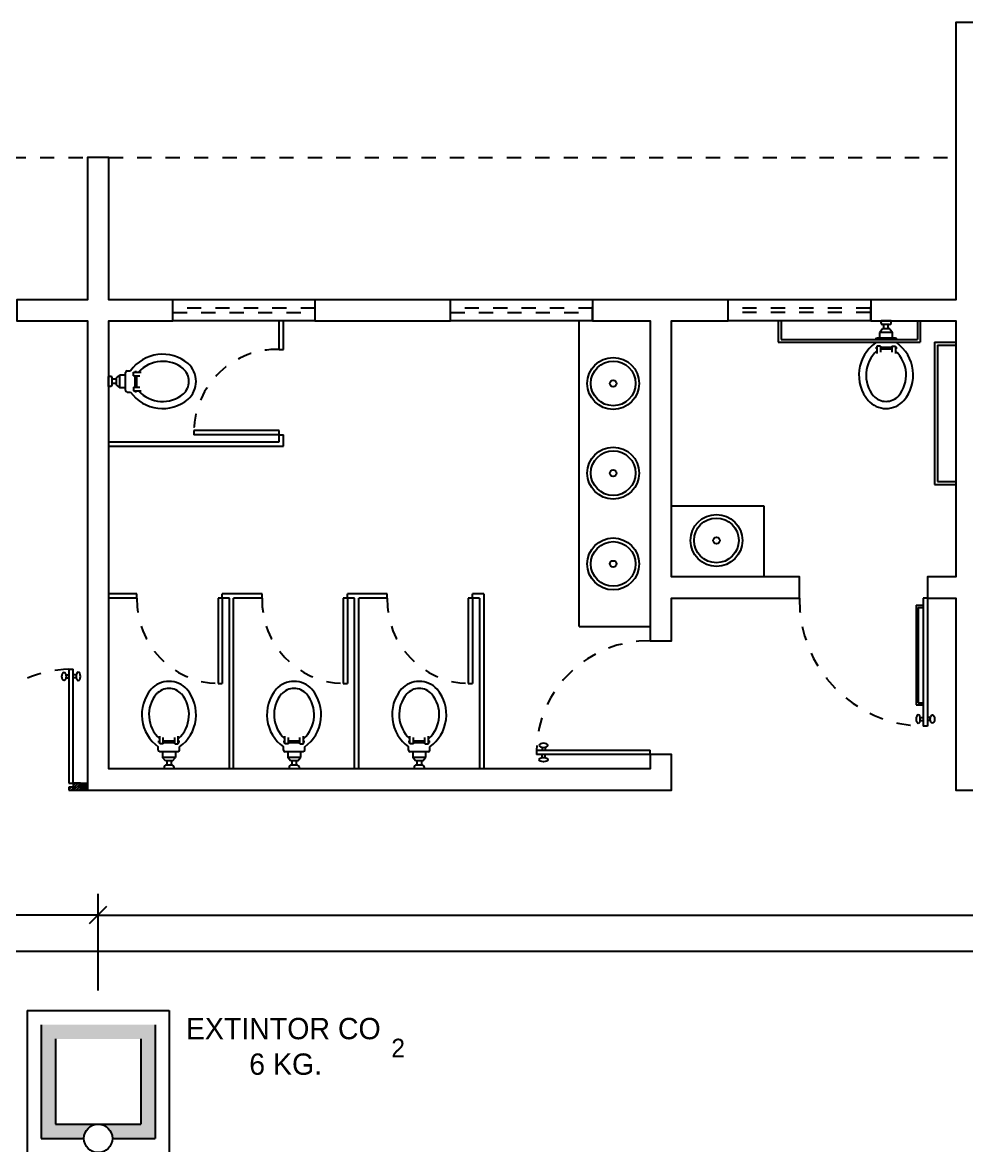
# Model space of a CAD drawing. Header units: millimetres. Extents: x 952 to 2017, y 419 to 1447.
# Drawn here: x 964.52 to 971.17, y 432.37 to 440.27 of the extents above; entities that cross this region are included whole.
import ezdxf

# ---------------------------------------------------------------- set-up
doc = ezdxf.new("R2010")
doc.units = ezdxf.units.MM
doc.header["$PDMODE"] = 34
doc.linetypes.add('ACAD_ISO03W100', pattern=[30, 12, -18])
doc.layers.get('0').update_dxf_attribs({"color": 5})
for name, color, linetype in [('can02', 2, 'Continuous'), ('ESQUADRIAS', 2, 'Continuous'), ('fio tomadas de chão', 82, 'Continuous'), ('Fios', 10, 'Continuous'), ('INCENDIO', 1, 'Continuous'), ('Janela', 2, 'Continuous'), ('Layer1', 204, 'Continuous'), ('pena 01', 1, 'Continuous'), ('pena02', 2, 'Continuous')]:
    doc.layers.add(name, color=color, linetype=linetype)
doc.styles.get("Standard").update_dxf_attribs({"font": 'ERASLGHT.TTF'})
doc.dimstyles.new('ISO-25', dxfattribs={"dimtxt": 0.12, "dimasz": 0.12, "dimexe": 0.15, "dimexo": 0.14, "dimgap": 0.015, "dimtad": 1, "dimzin": 1, "dimtxsty": 'Standard', "dimblk": 'OBLIQUE', "dimcen": 0.15, "dimdle": 0.0005, "dimclrd": 1, "dimclre": 1, "dimclrt": 2, "dimadec": 0, "dimazin": 0, "dimtfac": 1, "dimtmove": 0, "dimatfit": 3, "dimldrblk": 'OBLIQUE', "dimfxl": 1, "dimarcsym": 0})

# ---------------------------------------------------------------- blocks, each defined once
blk = doc.blocks.new('_Oblique')
at = {"color": 0, "linetype": 'ByBlock', "lineweight": -2}
blk.add_line((-0.5, -0.5), (0.5, 0.5), dxfattribs=at)
blk = doc.blocks.new('*D16')
at = {"color": 1, "lineweight": -2}
for p, q in [((965.0572, 433.462), (965.0572, 434.1436)), ((979.9238, 433.462), (979.9238, 434.1436)), ((965.0567, 433.9936), (979.9243, 433.9936))]:
    blk.add_line(p, q, dxfattribs=at)
at = {"layer": 'Defpoints', "color": 0}
for p in [(979.9238, 433.9936), (965.0572, 433.322), (979.9238, 433.322)]:
    blk.add_point(p, dxfattribs=at)
at = {"color": 1, "lineweight": -2, "xscale": 0.12, "yscale": 0.12, "zscale": 0.12, "rotation": 180}
blk.add_blockref('_Oblique', (965.0572, 433.9936), dxfattribs=at)
at = {"color": 1, "lineweight": -2, "xscale": 0.12, "yscale": 0.12, "zscale": 0.12}
blk.add_blockref('_Oblique', (979.9238, 433.9936), dxfattribs=at)
at = {"color": 2, "insert": (972.4905, 434.0784), "char_height": 0.12, "attachment_point": 5}
blk.add_mtext('14,87', dxfattribs=at)
blk = doc.blocks.new('*D18')
at = {"color": 1, "lineweight": -2}
for p, q in [((961.9405, 433.462), (961.9405, 434.1436)), ((965.0572, 433.462), (965.0572, 434.1436)), ((965.0577, 433.9936), (961.94, 433.9936))]:
    blk.add_line(p, q, dxfattribs=at)
at = {"layer": 'Defpoints', "color": 0}
for p in [(961.9405, 433.9936), (961.9405, 433.322), (965.0572, 433.322)]:
    blk.add_point(p, dxfattribs=at)
at = {"color": 1, "lineweight": -2, "xscale": 0.12, "yscale": 0.12, "zscale": 0.12, "rotation": 180}
blk.add_blockref('_Oblique', (961.9405, 433.9936), dxfattribs=at)
at = {"color": 1, "lineweight": -2, "xscale": 0.12, "yscale": 0.12, "zscale": 0.12}
blk.add_blockref('_Oblique', (965.0572, 433.9936), dxfattribs=at)
at = {"color": 2, "insert": (963.4988, 434.0784), "char_height": 0.12, "attachment_point": 5}
blk.add_mtext('3,12', dxfattribs=at)

msp = doc.modelspace()

# ---------------------------------------------------------------- hatches: boundary and pattern name
at = {"layer": 'INCENDIO'}
msp.add_hatch(color=256, dxfattribs=at).paths.add_polyline_path([(964.7572, 433.122), (965.3572, 433.122), (965.3572, 432.522), (965.0572, 432.522, -0.414214), (965.1572, 432.422), (965.4572, 432.422), (965.4572, 433.222), (964.6572, 433.222), (964.6572, 432.422), (964.9572, 432.422, -0.414214), (965.0572, 432.522), (964.7572, 432.522)])
at = {"layer": 'Layer1'}
msp.add_hatch(color=256, dxfattribs=at).paths.add_polyline_path([(964.9822, 434.922), (964.9322, 434.922), (964.9322, 434.872), (964.9822, 434.872)])
at = {"layer": 'pena02'}
h = msp.add_hatch(dxfattribs=at)
h.set_pattern_fill('LINE', color=256, scale=0.004, angle=45, style=0)
h.set_pattern_definition([(225, (2982.731136, 2376.170972), (0.00898025612, -0.00898025612), [])])
h.paths.add_polyline_path([(964.9322, 434.922), (964.9322, 434.872), (964.8522, 434.872), (964.8522, 434.892), (964.8822, 434.892), (964.8822, 434.922)])

# ---------------------------------------------------------------- linework, layer by layer
at = {"layer": 'can02'}
for p, q in [((966.5823, 438.322), (965.5823, 438.322)), ((968.5355, 438.322), (967.5355, 438.322)), ((970.4917, 438.322), (969.4887, 438.322)), ((966.5823, 438.172), (965.5823, 438.172)), ((968.5355, 438.172), (967.5355, 438.172)), ((970.4917, 438.172), (969.4887, 438.172))]:
    msp.add_line(p, q, dxfattribs=at)
for points in [[(971.2405, 440.272), (971.0905, 440.272), (971.0905, 438.322), (970.4917, 438.322), (970.4917, 438.172), (971.0905, 438.172), (971.0905, 436.372), (970.8905, 436.372), (970.8905, 436.222), (971.0905, 436.222), (971.0905, 434.872), (971.2405, 434.872)], [(965.5823, 438.322), (965.1322, 438.322), (965.1322, 439.322), (964.9822, 439.322), (964.9822, 438.322), (964.4863, 438.322), (964.4863, 438.172), (964.9822, 438.172), (964.9822, 434.872), (969.0905, 434.872), (969.0905, 435.122), (968.9405, 435.122), (968.9405, 435.022), (965.1322, 435.022), (965.1322, 438.172), (965.5823, 438.172)], [(967.5355, 438.322), (966.5823, 438.322), (966.5823, 438.172), (967.5355, 438.172)], [(969.4887, 438.322), (968.5355, 438.322), (968.5355, 438.172), (968.9405, 438.172), (968.9405, 435.922), (969.0905, 435.922), (969.0905, 436.222), (969.9905, 436.222), (969.9905, 436.372), (969.0905, 436.372), (969.0905, 438.172), (969.4887, 438.172)]]:
    msp.add_lwpolyline(points, close=True, dxfattribs=at)
at = {"layer": 'ESQUADRIAS'}
for p, q in [((966.3305, 437.972), (966.3305, 438.172)), ((966.3305, 437.972), (966.3605, 437.972)), ((966.3305, 437.372), (966.3305, 437.402)), ((966.3305, 437.372), (966.3605, 437.372)), ((966.3305, 437.322), (966.3305, 437.372)), ((966.3605, 437.292), (966.3605, 437.372)), ((965.1305, 437.322), (966.3305, 437.322)), ((965.1305, 437.292), (966.3605, 437.292)), ((965.3305, 436.252), (965.1305, 436.252)), ((965.3305, 436.222), (965.3305, 436.252)), ((965.9305, 436.222), (965.9305, 436.252)), ((966.2105, 436.252), (965.9305, 436.252)), ((966.2105, 436.222), (966.2105, 436.252)), ((967.0905, 436.252), (966.8105, 436.252)), ((966.8105, 436.222), (966.8105, 436.252)), ((967.0905, 436.222), (967.0905, 436.252)), ((967.7705, 436.252), (967.6905, 436.252)), ((967.6905, 436.222), (967.6905, 436.252)), ((965.3305, 436.222), (965.1305, 436.222)), ((965.9305, 436.222), (965.9005, 436.222)), ((965.9805, 436.222), (965.9305, 436.222)), ((965.9805, 435.022), (965.9805, 436.222)), ((966.0105, 435.022), (966.0105, 436.222)), ((966.2105, 436.222), (966.0105, 436.222)), ((966.8105, 436.222), (966.7805, 436.222)), ((966.8605, 436.222), (966.8105, 436.222)), ((966.8605, 435.022), (966.8605, 436.222)), ((966.8905, 435.022), (966.8905, 436.222)), ((967.0905, 436.222), (966.8905, 436.222)), ((967.6905, 436.222), (967.6605, 436.222)), ((967.7405, 436.222), (967.6905, 436.222))]:
    msp.add_line(p, q, dxfattribs=at)
at = {"layer": 'fio tomadas de chão'}
msp.add_line((972.4889, 433.7374), (963.918, 433.7378), dxfattribs=at)
at = {"layer": 'Fios'}
for p, q in [((968.4405, 436.022), (968.4405, 438.172)), ((970.6345, 438.172), (970.5645, 438.172)), ((970.5645, 438.157), (970.5645, 438.172)), ((970.6345, 438.172), (970.5645, 438.172)), ((970.6245, 438.147), (970.5745, 438.147)), ((970.584, 438.117), (970.584, 438.147)), ((970.615, 438.117), (970.615, 438.147)), ((970.6345, 438.157), (970.6345, 438.172)), ((970.574, 438.117), (970.5545, 438.092)), ((970.5545, 438.052), (970.5545, 438.092)), ((970.6445, 438.092), (970.5545, 438.092)), ((970.625, 438.117), (970.574, 438.117)), ((970.625, 438.117), (970.6445, 438.092)), ((970.6445, 438.052), (970.6445, 438.092)), ((970.5245, 438.022), (970.5245, 438.0172)), ((970.5347, 437.9868), (970.5288, 437.9868)), ((970.5288, 437.9868), (970.5288, 437.9761)), ((970.5347, 437.9761), (970.5288, 437.9761)), ((970.5347, 437.9957), (970.5347, 437.9426)), ((970.5597, 437.9957), (970.5347, 437.9957)), ((970.6633, 438.052), (970.5358, 438.052)), ((970.5597, 437.9957), (970.5597, 437.9517)), ((970.5597, 437.9868), (970.64, 437.9868)), ((970.5597, 437.9761), (970.64, 437.9761)), ((970.64, 437.9957), (970.64, 437.9517)), ((970.64, 437.9957), (970.6651, 437.9957)), ((970.6651, 437.9957), (970.6651, 437.9426)), ((970.6651, 437.9868), (970.6709, 437.9868)), ((970.6651, 437.9761), (970.6709, 437.9761)), ((970.6709, 437.9868), (970.6709, 437.9761)), ((970.6745, 438.022), (970.6745, 438.0172)), ((965.2618, 437.822), (965.2853, 437.822)), ((965.1455, 437.782), (965.1305, 437.782)), ((965.1305, 437.712), (965.1305, 437.782)), ((965.1555, 437.722), (965.1555, 437.772)), ((965.1855, 437.7625), (965.1555, 437.7625)), ((965.1855, 437.7725), (965.2105, 437.792)), ((965.1855, 437.7215), (965.1855, 437.7725)), ((965.2105, 437.702), (965.2105, 437.792)), ((965.2505, 437.792), (965.2105, 437.792)), ((965.2505, 437.6833), (965.2505, 437.8107)), ((965.3068, 437.7868), (965.3068, 437.8119)), ((965.3068, 437.8119), (965.3598, 437.8119)), ((965.3068, 437.7868), (965.3507, 437.7868)), ((965.3157, 437.8177), (965.3264, 437.8177)), ((965.3157, 437.8119), (965.3157, 437.8177)), ((965.3157, 437.7868), (965.3157, 437.7065)), ((965.3264, 437.8119), (965.3264, 437.8177)), ((965.3264, 437.7868), (965.3264, 437.7065)), ((965.1455, 437.712), (965.1305, 437.712)), ((965.1855, 437.7315), (965.1555, 437.7315)), ((965.1855, 437.7215), (965.2105, 437.702)), ((965.2505, 437.702), (965.2105, 437.702)), ((965.2618, 437.672), (965.2853, 437.672)), ((965.3068, 437.7065), (965.3068, 437.6814)), ((965.3068, 437.7065), (965.3507, 437.7065)), ((965.3068, 437.6814), (965.3598, 437.6814)), ((965.3157, 437.6814), (965.3157, 437.6756)), ((965.3157, 437.6756), (965.3264, 437.6756)), ((965.3264, 437.6814), (965.3264, 437.6756)), ((969.0905, 436.872), (969.7405, 436.872)), ((969.7405, 436.872), (969.7405, 436.372)), ((969.4064, 436.6284), (969.4064, 436.6284)), ((968.4405, 436.022), (968.9405, 436.022)), ((965.4906, 435.2179), (965.4847, 435.2179)), ((965.4847, 435.2072), (965.4847, 435.2179)), ((965.4906, 435.1982), (965.4906, 435.2513)), ((965.5156, 435.1982), (965.5156, 435.2422)), ((965.5156, 435.2179), (965.596, 435.2179)), ((965.596, 435.1982), (965.596, 435.2422)), ((965.621, 435.1982), (965.621, 435.2513)), ((965.621, 435.2179), (965.6269, 435.2179)), ((965.6269, 435.2072), (965.6269, 435.2179)), ((966.3647, 435.2072), (966.3647, 435.2179)), ((966.3706, 435.2179), (966.3647, 435.2179)), ((966.3706, 435.1982), (966.3706, 435.2513)), ((966.3956, 435.1982), (966.3956, 435.2422)), ((966.3956, 435.2179), (966.476, 435.2179)), ((966.476, 435.1982), (966.476, 435.2422)), ((966.501, 435.1982), (966.501, 435.2513)), ((966.501, 435.2179), (966.5069, 435.2179)), ((966.5069, 435.2072), (966.5069, 435.2179)), ((967.2506, 435.2179), (967.2447, 435.2179)), ((967.2447, 435.2072), (967.2447, 435.2179)), ((967.2506, 435.1982), (967.2506, 435.2513)), ((967.2756, 435.1982), (967.2756, 435.2422)), ((967.2756, 435.2179), (967.356, 435.2179)), ((967.356, 435.1982), (967.356, 435.2422)), ((967.381, 435.1982), (967.381, 435.2513)), ((967.381, 435.2179), (967.3869, 435.2179)), ((967.3869, 435.2072), (967.3869, 435.2179)), ((965.4805, 435.1533), (965.4805, 435.1768)), ((965.4906, 435.2072), (965.4847, 435.2072)), ((965.5156, 435.1982), (965.4906, 435.1982)), ((965.6192, 435.142), (965.4918, 435.142)), ((965.5105, 435.142), (965.5105, 435.102)), ((965.5156, 435.2072), (965.596, 435.2072)), ((965.596, 435.1982), (965.621, 435.1982)), ((965.6005, 435.142), (965.6005, 435.102)), ((965.621, 435.2072), (965.6269, 435.2072)), ((965.6305, 435.1533), (965.6305, 435.1768)), ((966.3605, 435.1533), (966.3605, 435.1768)), ((966.3706, 435.2072), (966.3647, 435.2072)), ((966.3956, 435.1982), (966.3706, 435.1982)), ((966.4992, 435.142), (966.3718, 435.142)), ((966.3905, 435.142), (966.3905, 435.102)), ((966.3956, 435.2072), (966.476, 435.2072)), ((966.476, 435.1982), (966.501, 435.1982)), ((966.4805, 435.142), (966.4805, 435.102)), ((966.501, 435.2072), (966.5069, 435.2072)), ((966.5105, 435.1533), (966.5105, 435.1768)), ((967.2405, 435.1533), (967.2405, 435.1768)), ((967.2506, 435.2072), (967.2447, 435.2072)), ((967.2756, 435.1982), (967.2506, 435.1982)), ((967.3792, 435.142), (967.2518, 435.142)), ((967.2705, 435.142), (967.2705, 435.102)), ((967.2756, 435.2072), (967.356, 435.2072)), ((967.356, 435.1982), (967.381, 435.1982)), ((967.3605, 435.142), (967.3605, 435.102)), ((967.381, 435.2072), (967.3869, 435.2072)), ((967.3905, 435.1533), (967.3905, 435.1768)), ((965.6005, 435.102), (965.5105, 435.102)), ((965.53, 435.077), (965.5105, 435.102)), ((965.581, 435.077), (965.53, 435.077)), ((965.54, 435.077), (965.54, 435.047)), ((965.571, 435.077), (965.571, 435.047)), ((965.581, 435.077), (965.6005, 435.102)), ((966.4805, 435.102), (966.3905, 435.102)), ((966.41, 435.077), (966.3905, 435.102)), ((966.461, 435.077), (966.41, 435.077)), ((966.42, 435.077), (966.42, 435.047)), ((966.451, 435.077), (966.451, 435.047)), ((966.461, 435.077), (966.4805, 435.102)), ((967.29, 435.077), (967.2705, 435.102)), ((967.3605, 435.102), (967.2705, 435.102)), ((967.341, 435.077), (967.29, 435.077)), ((967.3, 435.077), (967.3, 435.047)), ((967.331, 435.077), (967.331, 435.047)), ((967.341, 435.077), (967.3605, 435.102)), ((965.5205, 435.037), (965.5205, 435.022)), ((965.5905, 435.022), (965.5205, 435.022)), ((965.5805, 435.047), (965.5305, 435.047)), ((965.5905, 435.037), (965.5905, 435.022)), ((966.4005, 435.037), (966.4005, 435.022)), ((966.4705, 435.022), (966.4005, 435.022)), ((966.4605, 435.047), (966.4105, 435.047)), ((966.4705, 435.037), (966.4705, 435.022)), ((967.2805, 435.037), (967.2805, 435.022)), ((967.3505, 435.022), (967.2805, 435.022)), ((967.3405, 435.047), (967.2905, 435.047)), ((967.3505, 435.037), (967.3505, 435.022))]:
    msp.add_line(p, q, dxfattribs=at)
for centre, radius in [((968.6801, 437.7327), 0.1825), ((968.6801, 437.7327), 0.1571), ((968.6801, 437.7327), 0.0228), ((968.6801, 437.1018), 0.1825), ((968.6801, 437.1018), 0.1571), ((968.6801, 437.1018), 0.0228), ((969.4064, 436.6284), 0.1825), ((969.4064, 436.6284), 0.1571), ((968.6801, 436.4631), 0.1825), ((969.4064, 436.6284), 0.0228), ((968.6801, 436.4631), 0.1571), ((968.6801, 436.4631), 0.0228)]:
    msp.add_circle(centre, radius, dxfattribs=at)
for centre, radius, start, end in [((970.5745, 438.157), 0.01, 180, 270), ((970.6245, 438.157), 0.01, 270, 360), ((970.6863, 437.7914), 0.2778, 125.61699, 220.02523), ((970.5358, 438.0407), 0.0113, 90, 180), ((970.6633, 438.0407), 0.0113, 360, 90), ((970.5128, 437.7914), 0.2778, 319.97477, 54.38301), ((965.5111, 437.6602), 0.2778, 49.97477, 144.38301), ((970.6863, 437.7914), 0.2278, 131.74307, 220.02523), ((970.5128, 437.7914), 0.2278, 319.97477, 48.04005), ((965.2618, 437.8107), 0.0113, 90, 180), ((965.5111, 437.6602), 0.2278, 49.97477, 138.25693), ((965.5763, 437.747), 0.1195, 311.99608, 48.00392), ((965.5763, 437.747), 0.1695, 311.99608, 48.00392), ((965.1455, 437.772), 0.01, 0, 90), ((965.1455, 437.722), 0.01, 270, 0), ((965.2618, 437.6833), 0.0113, 180, 270), ((965.5111, 437.8337), 0.2778, 215.61699, 310.02523), ((965.5111, 437.8337), 0.2278, 221.95995, 310.02523), ((970.5995, 437.7261), 0.1695, 221.99608, 318.00392), ((970.5995, 437.7261), 0.1195, 221.99608, 318.00392), ((965.5555, 435.4678), 0.1695, 41.99608, 138.00392), ((966.4355, 435.4678), 0.1695, 41.99608, 138.00392), ((967.3155, 435.4678), 0.1695, 41.99608, 138.00392), ((965.6423, 435.4026), 0.2778, 139.97477, 234.38301), ((965.6423, 435.4026), 0.2278, 139.97477, 228.25693), ((965.5555, 435.4678), 0.1195, 41.99608, 138.00392), ((965.4687, 435.4026), 0.2278, 311.95995, 40.02523), ((965.4687, 435.4026), 0.2778, 305.61699, 40.02523), ((966.5223, 435.4026), 0.2778, 139.97477, 234.38301), ((966.5223, 435.4026), 0.2278, 139.97477, 228.25693), ((966.4355, 435.4678), 0.1195, 41.99608, 138.00392), ((966.3487, 435.4026), 0.2278, 311.95995, 40.02523), ((966.3487, 435.4026), 0.2778, 305.61699, 40.02523), ((967.4023, 435.4026), 0.2778, 139.97477, 234.38301), ((967.4023, 435.4026), 0.2278, 139.97477, 228.25693), ((967.3155, 435.4678), 0.1195, 41.99608, 138.00392), ((967.2287, 435.4026), 0.2278, 311.95995, 40.02523), ((967.2287, 435.4026), 0.2778, 305.61699, 40.02523), ((965.4918, 435.1533), 0.0113, 180, 270), ((965.6192, 435.1533), 0.0113, 270, 0), ((966.3718, 435.1533), 0.0113, 180, 270), ((966.4992, 435.1533), 0.0113, 270, 0), ((967.2518, 435.1533), 0.0113, 180, 270), ((967.3792, 435.1533), 0.0113, 270, 0), ((965.5305, 435.037), 0.01, 90, 180), ((965.5805, 435.037), 0.01, 0, 90), ((966.4105, 435.037), 0.01, 90, 180), ((966.4605, 435.037), 0.01, 0, 90), ((967.2905, 435.037), 0.01, 90, 180), ((967.3405, 435.037), 0.01, 0, 90)]:
    msp.add_arc(centre, radius, start, end, dxfattribs=at)
at = {"layer": 'INCENDIO'}
for p, q in [((964.5572, 433.322), (964.5572, 432.322)), ((964.5572, 433.322), (965.5572, 433.322)), ((965.5572, 433.322), (965.5572, 432.322)), ((964.6572, 433.222), (964.6572, 432.422)), ((965.4572, 433.222), (965.4572, 432.422)), ((964.7572, 433.122), (964.7572, 432.522)), ((965.3572, 433.122), (965.3572, 432.522)), ((964.7572, 432.522), (965.3572, 432.522)), ((964.6572, 432.422), (964.9572, 432.422)), ((965.1572, 432.422), (965.4572, 432.422))]:
    msp.add_line(p, q, dxfattribs=at)
msp.add_circle((965.0572, 432.422), 0.1, dxfattribs=at)
at = {"layer": 'Janela'}
for p, q in [((969.8405, 438.172), (969.8405, 438.022)), ((969.8605, 438.172), (969.8605, 438.042)), ((970.8205, 438.172), (970.8205, 438.042)), ((970.8405, 438.172), (970.8405, 438.022)), ((969.8405, 438.022), (970.8405, 438.022)), ((969.8605, 438.042), (970.8205, 438.042)), ((970.9405, 438.022), (970.9405, 437.022)), ((970.9405, 438.022), (971.0905, 438.022)), ((970.9605, 438.002), (970.9605, 437.042)), ((970.9605, 438.002), (971.0905, 438.002)), ((965.7305, 437.402), (965.7305, 437.372)), ((966.3305, 437.402), (965.7305, 437.402)), ((966.3305, 437.372), (965.7305, 437.372)), ((970.9605, 437.042), (971.0905, 437.042)), ((970.9405, 437.022), (971.0905, 437.022)), ((965.9005, 436.222), (965.9005, 435.622)), ((965.9305, 436.222), (965.9305, 435.622)), ((966.7805, 436.222), (966.7805, 435.622)), ((966.8105, 436.222), (966.8105, 435.622)), ((967.6605, 436.222), (967.6605, 435.622)), ((967.6905, 436.222), (967.6905, 435.622)), ((970.8105, 436.172), (970.8105, 435.472)), ((970.8105, 436.172), (970.8605, 436.172)), ((970.8605, 436.222), (970.8605, 435.322)), ((970.8905, 436.222), (970.8605, 436.222)), ((970.8905, 436.222), (970.8905, 435.322)), ((970.8255, 436.157), (970.8255, 435.487)), ((970.8255, 436.157), (970.8605, 436.157)), ((965.9005, 435.622), (965.9305, 435.622)), ((966.7805, 435.622), (966.8105, 435.622)), ((967.6605, 435.622), (967.6905, 435.622)), ((970.8105, 435.472), (970.8605, 435.472)), ((970.8255, 435.487), (970.8605, 435.487)), ((970.8905, 435.322), (970.8605, 435.322))]:
    msp.add_line(p, q, dxfattribs=at)
at = {"layer": 'Layer1'}
for p, q in [((964.9322, 434.922), (964.9822, 434.922)), ((964.9322, 434.872), (964.9822, 434.872))]:
    msp.add_line(p, q, dxfattribs=at)
at = {"layer": 'pena 01', "linetype": 'ACAD_ISO03W100', "ltscale": 0.005}
for p, q in [((958.8488, 439.322), (964.9822, 439.322)), ((965.1322, 439.322), (971.0905, 439.322)), ((967.5355, 438.172), (967.5355, 438.322)), ((968.5355, 438.172), (968.5355, 438.322)), ((969.4887, 438.172), (969.4887, 438.322)), ((970.4917, 438.172), (970.4917, 438.322)), ((966.5823, 438.262), (965.5823, 438.262)), ((965.5823, 438.232), (966.5823, 438.232)), ((968.5355, 438.262), (967.5355, 438.262)), ((967.5355, 438.232), (968.5355, 438.232)), ((970.4887, 438.262), (969.4887, 438.262)), ((970.4887, 438.232), (969.4887, 438.232))]:
    msp.add_line(p, q, dxfattribs=at)
for centre, radius, start, end in [((966.3155, 437.387), 0.5852, 88.5312, 178.5312), ((965.9155, 436.207), 0.5852, 178.5312, 268.5312), ((966.7955, 436.207), 0.5852, 178.5312, 268.5312), ((967.6755, 436.207), 0.5852, 178.5312, 268.5312), ((970.8755, 436.207), 0.8851, 179.02898, 269.02898), ((968.9255, 435.137), 0.7851, 88.90531, 178.90531), ((964.8672, 434.937), 0.7851, 91.09469, 181.09469)]:
    msp.add_arc(centre, radius, start, end, dxfattribs=at)
at = {"layer": 'pena02'}
for p, q in [((966.3605, 437.972), (966.3605, 438.172)), ((967.7705, 436.252), (967.7705, 435.022)), ((967.7405, 436.222), (967.7405, 435.022)), ((964.8522, 435.722), (964.8522, 434.922)), ((964.8522, 435.722), (964.8822, 435.722)), ((964.8822, 434.922), (964.8822, 435.722)), ((964.8313, 435.682), (964.8522, 435.682)), ((964.8313, 435.662), (964.8522, 435.662)), ((964.903, 435.682), (964.8822, 435.682)), ((964.903, 435.662), (964.8822, 435.662)), ((970.8396, 435.382), (970.8605, 435.382)), ((970.9114, 435.382), (970.8905, 435.382)), ((970.8396, 435.362), (970.8605, 435.362)), ((970.9114, 435.362), (970.8905, 435.362)), ((968.1405, 435.152), (968.9405, 435.152)), ((968.1405, 435.152), (968.1405, 435.122)), ((968.1805, 435.1728), (968.1805, 435.152)), ((968.2005, 435.1728), (968.2005, 435.152)), ((968.9405, 435.122), (968.9405, 435.152)), ((968.9405, 435.122), (968.1405, 435.122)), ((968.1805, 435.1011), (968.1805, 435.122)), ((968.2005, 435.1011), (968.2005, 435.122)), ((964.8522, 434.922), (964.9322, 434.922)), ((964.8522, 434.922), (964.8822, 434.922)), ((964.9322, 434.922), (964.8822, 434.922)), ((964.8822, 434.922), (964.8822, 434.892)), ((964.8822, 434.922), (964.8822, 434.872)), ((964.9322, 434.922), (964.9322, 434.872)), ((964.8822, 434.892), (964.8522, 434.892)), ((964.8522, 434.892), (964.8522, 434.872)), ((964.8522, 434.872), (964.9322, 434.872))]:
    msp.add_line(p, q, dxfattribs=at)
for centre, major_axis in [((964.8172, 435.672), (0, 0.03)), ((970.9255, 435.372), (0, -0.03)), ((968.1905, 435.087), (-0.03, 0))]:
    msp.add_ellipse(centre, major_axis=major_axis, ratio=0.5, dxfattribs=at)
at = {"layer": 'pena02', "extrusion": (0, 0, -1)}
for centre, major_axis in [((964.9172, 435.672), (0, 0.03)), ((970.8255, 435.372), (0, -0.03)), ((968.1905, 435.187), (-0.03, 0))]:
    msp.add_ellipse(centre, major_axis=major_axis, ratio=0.5, dxfattribs=at)

# ---------------------------------------------------------------- texts
at = {"width": 11.620401, "attachment_point": 1}
for s, insert, char_height in [('{\\fEras Demi ITC|b0|i0|c0|p34;EXTINTOR CO \\P        6 KG.}', (965.6741, 433.2697), 0.15), ('{\\fEras Demi ITC|b0|i0|c0|p34;2}', (967.1193, 433.1234), 0.13)]:
    msp.add_mtext(s, dxfattribs=dict(at, insert=insert, char_height=char_height))

# ---------------------------------------------------------------- dimensions: what is measured, and where the dimension line sits
for base, p2, picture, middle in [((961.9405, 433.9936), (961.9405, 433.322), '*D18', (963.4988, 434.0784)), ((979.9238, 433.9936), (979.9238, 433.322), '*D16', (972.4905, 434.0784))]:
    dim = msp.add_linear_dim(base=base, p1=(965.0572, 433.322), p2=p2, dimstyle='ISO-25')
    dim.commit()
    dim.dimension.update_dxf_attribs({"geometry": picture, "text_midpoint": middle})

doc.saveas('drawing.dxf')
